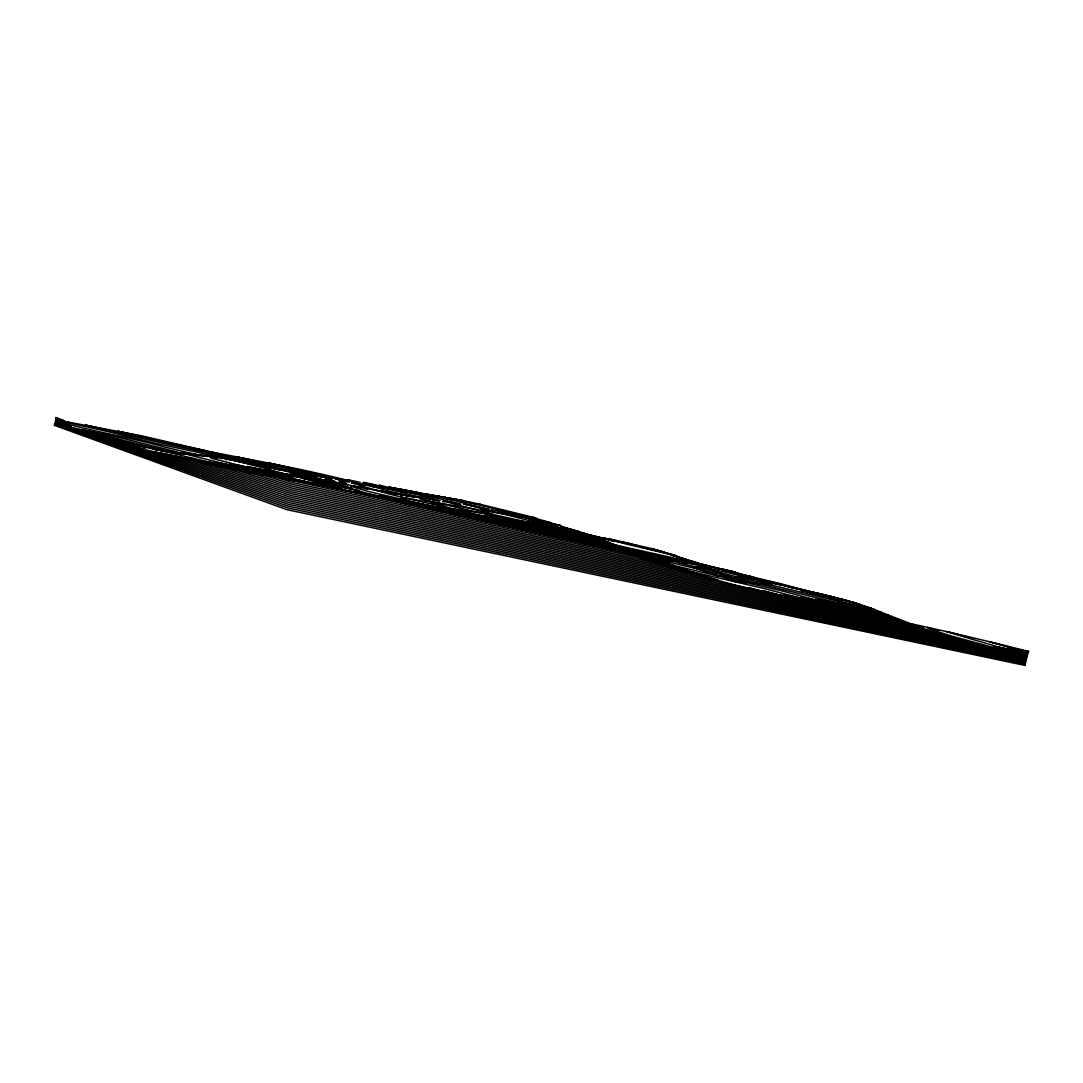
<?xml version="1.0" encoding="UTF-8"?>
<svg xmlns="http://www.w3.org/2000/svg" width="1083" height="1083" viewBox="0 0 1083 1083"><rect width="100%" height="100%" fill="white"/><g stroke="black" fill="none" stroke-linecap="round" stroke-linejoin="round"><path stroke-width="1.5" d="M820.427 600.781L822.335 600.808M143.416 447.414L144.201 447.198M796.695 588.367L794.746 587.879M285.14 478.32L282.013 478.429L304.932 482.476M783.605 585.321L782.495 585.091L783.957 585.51M364.172 483.573L373.784 484.886L364.254 483.681M267.704 475.451L283.069 475.369L256.549 470.685L257.375 473.393L267.704 475.451L244 470.496L258.851 470.834M735.56 572.257L695.462 562.7L673.301 555.335M709.067 566.666L710.028 566.951M735.723 572.311L699.131 564.081M705.629 565.854L704.843 565.61L705.602 565.705M414.951 492.603L416.21 492.751L381.473 487.404L434.513 497.043L431.955 496.474L433.417 496.555M431.332 496.921L435.556 497.083L410.931 491.52L406.463 491.601L409.821 491.547L351.542 483.113L384.33 487.58L381.473 487.404M702.122 564.757L695.746 562.754M649.61 560.899L650.341 561.184L649.502 560.791M666.776 563.85L718.151 576.021L730.808 576.752L705.913 567.763L693.472 567.262L718.652 576.142L782.319 591.007L816.826 600.185L883.674 614.941L881.643 614.386M649.299 560.737L648.676 560.317L649.462 560.331M698.914 563.62L699.604 563.891M697.899 563.201L680.652 560.628L706.468 565.258L695.205 562.876M698.535 563.634L697.181 563.187M700.146 564.121L701.161 564.595M694.609 562.767L699.483 564.135M427.65 494.552L428.882 494.741L423.494 493.753L455.632 499.425L420.773 493.158M589.991 536.004L589.599 535.828M705.913 567.763L693.079 567.154L718.191 575.953L730.416 576.603M671.677 554.807L656.149 549.893L695.462 562.7M696.301 562.686L701.432 564.73M693.932 562.185L694.799 562.564M687.339 560.033L688.558 560.452M692.213 561.508L690.101 560.953M674.736 559.532L717.487 570.335L823.242 594.608M687.042 559.952L686.189 559.64M628.749 553.697L629.548 554.009M678.283 557.149L676.252 556.594M674.33 559.37L674.655 559.478M693.607 562.402L610.27 543.842M675.887 556.107L673.531 555.389M674.073 559.234L688.206 561.657L662.674 557.109L680.544 560.222M293.615 477.63L229.461 464.187L292.965 484.561L701.229 574.68L628.451 553.467L629.602 553.399M346.465 481.353L338.573 480.446L349.592 481.827L338.952 480.486M676.361 556.256L696.748 562.713L689.181 560.669M606.913 545.832L606.494 545.615M632.81 552.046L640.933 553.575L623.754 548.905M686.798 559.857L687.583 560.128M608.213 546.631L673.951 565.407L673.26 565.204M669.89 554.239L672.543 555.078M673.233 554.821L676.902 555.999L626.678 544.18M684.767 559.18L682.913 558.557M685.295 559.356L684.402 559.058M611.557 547.917L637.873 556.54L611.056 547.754M672.881 554.686L651.993 548.675L613.154 539.74M609.16 547.01L610.717 547.605M672.529 554.523L673.355 554.862M679.731 560.073L691.279 562.605M397.637 498.627L632.689 551.139M443.705 501.091L492.711 514.357L590.479 536.329M590.492 541.094L588.732 540.431M658.315 560.953L672.177 562.361C651.871 557.813 631.538 553.386 611.529 547.294L590.79 541.189M588.638 540.39L586.35 539.239M611.733 543.842L614.63 544.803M668.712 566.612L668.103 566.815M574.152 531.09L573.394 531.049L575.019 531.293M587.528 539.808L585.835 538.847M590.303 536.41L589.721 536.437M498.721 517.782L492.427 517.051L544.573 529.56M494.687 518.243L504.854 520.909M427.92 500.901L426.296 500.414L608.741 542.366M608.849 542.407L609.661 542.718L608.443 542.393M603.177 540.444L592.997 537.493M580.596 537.046L570.375 534.488L571.039 534.812M601.85 539.943L601.417 539.794M634.069 551.558L613.831 545.507L532.552 524.741M570.579 534.812L550.205 529.221L647.065 556.134L377.453 495.892L321.813 481.8L335.446 482.097L333.902 482.152M568.859 533.675L567.627 533.337M593.24 536.857L594.973 537.425M642.151 555.89L655.201 557.515L632.946 552.492M880.005 617.486L930.283 631.01L291.259 491.75L201.424 461.845L236.798 469.792L193.099 460.722L290.84 493.537L944.159 635.464L910.844 626.637M592.117 536.099L593.064 536.437M594.946 537.574L589.49 536.356M593.376 536.721L592.861 536.396M486.443 516.713L501.239 518.608L524.023 523.806A375.029 309.982 85.9 0 0 535.449 525.593L549.69 527.394L557.826 529.804A130.948 109.911 -81.7 0 0 566.057 531.645C606.128 540.133 644.074 556.459 683.035 568.927M236.717 469.846L239.722 470.252M492.048 517.2L525.093 525.566L507.589 521.573M302.103 477.021L326.904 480.473L302.103 477.021L326.782 480.486L322.125 479.728M432.983 495.581L452.085 499.249M562.984 526.866L560.71 526.189M532.755 524.7L536.031 525.147M541.013 526.365L533.174 525.282L548.12 529.641L558.408 531.157M575.344 531.225L578.701 531.415L570.944 529.262M525.187 525.81L570.592 535.733M567.235 528.206L567.979 528.585M568.101 528.666L568.9 528.991L567.099 528.138M564.717 534.582L566.571 534.948M425.741 498.979C412.203 495.405 436.95 499.277 437.681 501.145M455.74 503.798L458.989 504.245M567.668 528.396L569.347 528.87M574.112 536.464L570.01 535.611M557.515 525.269L559.451 525.824M561.901 532.078L552.533 530.751L553.332 530.792M187.332 458.867L186.52 458.772M328.812 481.434L316.358 479.62L330.775 481.732L311.403 478.7L330.369 481.664M233.698 468.492L234.727 468.858M282.988 473.637L313.556 479.891L284.734 474.137L285.75 474.34M293.967 480.662L207.909 462.319L291.693 489.949L919.44 627.192L944.268 635.504L970.855 642.747A336.881 231.234 -66 0 1 976.487 644.155L982.037 645.766A222.191 153.935 -68.7 0 1 987.479 647.661L1004.862 648.406L1028.85 651.479C989.388 641.596 949.71 631.985 910.018 623.551M292.87 480.256L293.574 480.838M560.656 525.526L527.353 517.322M550.002 531.442L567.14 535.164L549.92 531.239M314.923 479.512L332.698 482.287M548.675 522.155L549.419 522.385M550.814 522.899L552.289 523.658M282.839 473.461L269.247 469.44M263.386 475.126L262.682 475.18L264.008 475.112M290.528 479.417L292.004 479.918M315.085 483.695L317.685 484.656L312.784 483.925M550.15 522.629L546.265 521.383M325.022 481.394L321.705 480.893L325.252 481.529M263.142 475.193L256.278 474.083M263.034 475.153L264.509 475.058M848.26 608.172L849.83 608.511M312.188 476.561L289.269 472.391L312.297 476.534M321.624 480.811L324.71 481.285M329.354 482.003L332.44 482.476M535.76 518.243L536.83 518.595L533.323 518.067M548.621 523.143L551.342 523.549M610.704 539.239L613.479 539.808M382.231 491.438L421.964 497.666M534.894 517.931L533.933 517.606L534.582 517.85M500.143 517.782L547.132 525.147L527.096 517.904L480.744 510.12L495.662 516.022L480.906 510.134M609.485 538.982L611.029 539.307M573.097 534.961L518.798 522.588M535.977 518.324L533.202 517.173M576.224 535.719L564.744 533.905L579.811 537.195M842.75 607.049L845.106 607.522M143.673 447.455L145.366 447.821M296.715 475.505L321.082 479.579L296.607 475.478L305.528 477.833M304.675 476.967L304.716 477.021M322.355 481.488L324.562 481.434M545.507 522.548L496.028 510.255M607.915 538.657L609.81 539.05M393.143 487.919L388.797 487.228L420.529 493.103L390.273 487.458L403.418 489.854L394.875 488.582M443.922 498.058L455.117 499.859M614.21 544.681L621.926 547.159L454.67 509.335A27.996 0.704 13.5 0 0 450.014 508.32C423.71 502.119 393.048 495.662 377.574 490.64M444.477 501.348L445.194 501.551M377.344 490.653L353.315 486.01M423.399 498.275L422.587 498.397M421.747 498.478L423.006 498.464M421.558 498.491L419.676 498.505L434.73 502.864M268.327 475.261L265.565 474.855M310.929 482.368L314.111 482.883M310.523 482.517L311.295 482.666M331.872 486.795L333.009 486.998M195.617 454.522L193.83 454.237M176.691 451.895L120.037 437.708L70.95 427.433L75.634 430.046A300.384 76.419 -74.8 0 0 77.57 430.249C90.295 428.976 100.408 436.625 111.766 440.483L288.714 502.512L1026.413 660.224L800.567 597.464M292.18 472.648L302.902 476.358M294.725 473.758L292.153 472.702M304.878 477.17L268.814 471.2L301.764 477.481M347.129 484.602L346.289 484.196L347.277 484.818M332.278 482.301L329.34 481.8M352.76 486.01L353.762 486.064M464.485 504.204L465.406 504.461M354.479 486.01L351.136 486.186M443.502 501.009L444.247 501.239M377.534 490.68L380.769 491.154M423.67 498.058L424.671 498.099M421.91 498.532L422.438 498.546M238.395 469.9L244.975 470.97M160.528 449.431L106.675 436.327M321.759 479.62L317.319 479.092M302.252 477.237L302.157 477.468M303.687 477.237L303.457 477.21M327.472 480.852L327.31 481.231M332.129 482.26L333.51 482.165M293.628 475.627L301.602 477.305L275.055 472.134L295.916 475.857M325.414 481.123L326.755 481.231L325.32 481.15M464.079 504.082L546.265 524.917L544.6 524.524M312.906 478.984L310.726 478.957M309.305 479.146L339.954 484.588L310.293 478.97M352.341 486.05L351.65 486.091M439.184 500.901L424.996 498.099M530.995 517.62L533.77 518.148M259.812 473.826L261.423 474.151M497.314 517.498L498.83 517.796M293.006 473.081L291.896 472.405L295.09 472.716M332.21 480.473L332.914 480.703L327.662 478.659M332.968 480.757L333.862 481.082M315.64 478.97L313.786 479.011M316.561 479.038L315.749 478.957L317.102 479.065M335.297 482.057L356.889 486.741M327.77 481.19L326.416 481.177L327.242 481.366M286.237 474.422L293.561 475.789M311.606 478.984L314.923 478.984M322.071 480.784L324.494 481.055M337.233 483.384L338.857 483.614M342.187 484.142L345.206 484.588M189.823 459.138L210.386 462.996M377.155 490.409L391.22 492.697M495.838 510.201L526.013 517.011M388.228 492.684L391.708 493.306M398.016 494.43L393.887 493.713M406.612 496.149L408.521 496.542M440.456 497.016L441.16 497.205L440.267 496.935M342.837 480.744L344.34 481.461M158.47 449.986L146.909 447.157L153.38 448.321M192.964 455.022L178.099 453.222M326.565 478.212L327.608 478.605M310.252 475.654L311.511 476.263M331.479 480.175L329.746 479.39M344.015 481.353L345.45 482.734L340.252 482.246L346.438 484.223M329.679 479.417L330.41 479.688M358.243 484.615L359.285 485.319L357.796 484.71M330.356 479.715L331.087 479.999M371.239 485.983L373.242 486.917M331.032 480.013L332.021 480.378M344.881 482.368L344.976 482.341M333.93 481.204L332.143 481.028M327.892 481.028L327.242 480.5L330.112 480.771M463.835 503.974L489.597 509.673M282.501 473.853L279.901 473.379M284.152 474.137L287.753 474.706M298.421 476.317L288.227 474.801M443.407 500.901L454.603 503.081M584.454 538.197L581.517 537.696L587.731 539.144M285.37 470.726L244.907 462.752M176.57 451.895L174.336 451.679M459.639 499.926L431.386 495.148L463.05 500.657L452.491 498.884M323.045 476.953L325.658 477.847M189.092 454.833L189.972 454.792M292.275 472.378L292.776 472.418M356.645 483.004L356.023 482.652M172.684 451.53L165.685 450.745L174.512 452.369M193.546 454.21L180.035 453.425M310.158 475.41L321.313 479.336M383.761 487.783L385.034 488.23M155.329 449.093L156.737 449.242M358.527 484.02L357.431 483.492L358.162 483.817M370.819 485.753L371.794 486.226M166.146 451.611L169.896 451.801M354.98 482.192L359.001 484.385M168.948 451.828L169.787 451.801M278.561 473.136L279.428 473.298M273.796 472.526C242.389 464.296 209.804 463.876 178.181 457.337A454.427 137.988 -82.2 0 0 174.498 456.105L148.547 450.487A346.926 102.14 -81 0 0 144.283 449.729L132.383 445.411A177.72 51.564 -79.2 0 0 129.96 445.032L122.352 442.514A145.542 41.127 -78.8 0 0 120.213 441.35L118.737 440.822A183.487 51.686 -79.2 0 0 115.719 440.28L111.766 440.483L140.249 446.751M274.175 472.608L290.379 476.087L294.034 479.471L350.418 491.438A510.743 429.477 73.8 0 0 360.192 493.09L366.69 494.065A236.92 207.408 -55.3 0 1 376.343 495.689L414.099 502.878A378.671 322.558 81.7 0 0 429.518 505.747L450.785 509.822A384.018 322.233 83.6 0 0 462.671 512.611A462.942 382.123 80.9 0 0 486.457 516.699M456.444 503.473L459.612 504.136M283.665 474.273L291.923 476.209M442.595 501.646L443.949 501.93M381.866 491.371L386.062 492.237M188.212 458.799L174.999 456.241L290.42 495.337L962.706 640.919L927.982 631.944M207.246 462.779L152.392 451.638L289.567 498.925L1027.063 657.611L989.605 647.282M255.859 473.785L257.903 473.853M501.036 518.324L505.165 519.204M194.94 454.589L192.219 454.765M217.561 458.177L217.209 457.73M458.867 499.926L513.017 513.423M209.912 457.459L216.654 458.19M366.88 483.803L370.413 485.536M381.23 486.578L383.775 487.756M394.97 488.974L396.134 489.394M439.996 496.853L440.713 496.921M193.816 455.077L204.958 456.254M382.137 487.012L383.084 487.418M170.288 451.435L169.963 451.557M171.831 451.489L170.857 451.462L172.698 451.503M193.18 455.036L191.474 454.928M317.305 476.006L309.684 475.017M370.548 485.577L367.8 484.25M171.06 451.421L169.611 451.882M171.493 451.476L181.646 452.829M173.023 451.516L174.025 451.76M189.119 454.467L190.351 454.63M157.563 449.174L156.886 449.215M160.771 450.135L165.889 450.839L157.834 449.337M179.291 453.344L180.36 453.439M171.71 452.207L165.997 451.273M173.104 452.437L178.384 453.005M164.914 451.11L160.853 450.379M243.106 462.739L268.963 469.332M308.899 482.165L221.284 463.28L292.532 486.362L718.083 579.987L650.193 561.17M313.312 483.059L298.61 480.541L300.979 481.8L318.754 484.683L316.574 483.614M500.59 518.216L502.268 518.581M501.998 518.554L503.338 518.811M121.404 440.551L109.464 437.18M121.174 440.578L120.903 440.564M348.13 479.945L349.349 480.365M363.82 482.571L365.607 483.248M205.932 455.74L207.422 455.713M333.74 477.806L334.633 478.158L333.726 477.752M365.567 483.262L367.435 484.033M379.727 485.78L381.595 486.714M395.322 488.379L394.835 488.92M207.476 456.512L204.931 456.051L206.582 455.699M379.564 485.78L382.61 487.201M204.673 456.227L204.863 455.997M321.881 476.263L322.368 476.682M444.964 497.557L436.625 496.109L448.335 498.207M196.24 454.535L195.008 454.346L203.821 455.388M440.808 496.84L436.625 496.109L441.187 496.962M441.295 496.935L440.578 496.88M181.741 452.829L183.46 453.005M194.047 454.251L195.278 454.427M186.357 453.263L186.845 453.33M194.331 454.278L192.72 454.806M327.567 478.131L326.741 477.955M370.968 485.78L372.078 486.416M155.492 449.377L213.067 462.969M284.098 474.002L264.469 469.887L295.876 479.512L660.535 560.791L645.427 556.676M347.914 479.864L355.427 482.355M363.929 482.517L365.946 483.37M401.617 490.044L379.24 485.36L379.808 485.847M120.619 440.537L102.98 437.383L83.865 430.682L101.64 435.163M217.047 457.297L228.527 458.948M206.487 455.659L218.455 457.473M210.319 456.457L204.294 455.456M322.084 476.29L322.68 476.344M195.441 454.319L164.914 447.103C128.728 437.018 91.324 431.332 55.395 420.691L66.929 423.291M201.749 455.415L197.39 454.684M322.883 476.371L331.804 478.144M193.789 454.549L194.615 454.386M204.105 455.862L206.041 455.835M335.161 478.848L336.854 479.2M319.079 476.358L322.517 477.061M152.825 448.213L160.081 449.567M313.312 475.938L310.307 475.315M150.05 448.281L153.326 448.931M160.92 450.948L161.678 451.097M682.588 568.778L687.204 569.969L293.385 482.774L238.409 465.297L274.541 472.283M282.325 473.65L283.665 474.056L282.839 473.718M276.314 472.675L247.479 466.38L293.804 480.974L672.909 565.136M505.747 519.326L508.739 519.962M106.066 435.691L89.916 431.454L106.31 435.772M379.253 485.346L380.81 485.495M217.466 457.243L218.36 457.256M333.93 477.765L341.335 479.241M220.215 457.798L224.926 458.664M379.876 485.956L379.416 485.617M228.973 459.463L230.259 459.72M342.864 479.566L346.343 480.297M220.363 458.407L221.649 458.664M235.742 460.816L232.358 460.126M350.608 481.218L351.555 481.421M225.792 459.503L226.888 459.734M469.602 502.769L470.875 503.054M474.056 503.744L475.83 504.136M308.141 474.868L284.491 470.55M302.739 474.327L305.379 474.909M143.673 446.981L147.857 447.834M142.469 446.724L115.299 440.28L289.147 500.712L1026.738 658.911L945.473 636.425M662.769 557.136L674.777 559.261M789.48 587.108L792.431 587.636M364.199 482.409L378.996 485.739M360.233 482.341L347.778 479.769M450.921 498.721L448.389 498.194M451.191 498.789L456.092 499.818M223.843 458.068L280.402 469.656L237.759 461.25L240.264 461.913M480.243 504.285L459.043 499.832M239.397 461.588L223.761 458.163M247.628 463.389L249.632 463.822M276.382 468.817L296.106 472.675L260.57 465.392M253.084 464.593L255.074 465.027M451.597 499.764L450.555 499.52M258.241 465.717L259.947 466.096M265.349 467.274L263.277 466.827M272.659 468.235L228.689 459.395M275.664 468.912L283.326 470.618M102.222 435.352L104.699 435.894M432.117 495.418L427.325 494.389M432.78 495.567L437.41 496.583M434.364 495.906L440.199 496.88L439.008 496.596M441.634 497.53L438.737 496.88M426.716 501.903L400.751 497.246L409.509 501.862L449.892 509.606L439.684 504.245L429.951 502.485M632.865 552.1L640.933 553.575L625.067 549.284M742.518 575.222L753.849 577.293L734.355 572.677M742.261 575.141L753.849 577.293L734.991 572.826M416.4 492.332L401.996 489.584L419.635 493.32M139.45 446.697L137.785 446.386M690.968 562.605L683.454 561.197L688.287 562.456M140.059 446.724L137.866 446.291M840.76 606.642L838.54 606.263L871.043 615.455M90.458 434.554L88.792 434.324L120.673 442.351M593.809 541.148L588.976 540.214L593.592 541.324M793.92 587.907L805.806 590.601M590.966 540.403L572.257 536.247M671.65 567.14L670.756 566.964M296.038 472.662L260.394 465.379M238.571 461.399L280.741 469.738L225.359 458.502M496.339 517.268L502.404 518.486M660.156 556.405L650.463 554.902L683.238 563.905L831.121 599.441M91.784 434.825L94.641 435.407M591.061 540.051L568.629 535.34L587.947 539.348M227.85 467.883L226.658 467.639M801.582 590.56L807.607 591.792M709.324 566.382L733.218 572.338M316.398 478.645L320.893 479.579L297.839 476.209M510.797 520.381L512.584 520.706L511.772 520.463M678.648 560.358L651.316 553.765L678.662 560.277M99.338 436.408L96.82 435.867M591.345 540.688L556.662 533.039L591.21 540.336M660.955 556.567L673.396 559.302M282.325 473.975L274.365 472.337M572.853 536.247L560.71 533.675L582.37 538.765L574.437 536.667M137.257 446.277L133.602 445.451M255.114 473.637L245.855 471.687M528.301 526.514L517.701 524.24L537.182 529.046L529.777 526.934M187.657 459.314L208.857 463.659M155.275 449.838L156.114 450.014M183.812 457.906L161.042 453.073L289.987 497.124L1027.388 656.298L993.273 646.93M185.897 458.326L184.624 458.068M256.861 474.205L236.893 469.832M432.997 496.528L414.383 493.239L417.7 493.212L415.155 492.616M318.943 484.263L315.315 483.505M312.364 483.857L213.744 462.536L292.112 488.149L908.001 623.239L830.147 601.837M825.584 601.485L919.44 627.192L871.72 608.511L847.61 600.808M844.835 607.482L838.608 606.114L857.898 611.543L823.973 601.444M836.712 602.703L898.308 619.571L890.172 617.337M225.751 458.826L228.337 459.341M212.742 456.904L216.194 457.581M787.49 586.458L786.759 586.309M84.136 431.589L75.891 430.289L105.119 437.789M328.718 486.199L326.335 485.739M320.825 484.629L323.181 485.116M849.194 605.153L852.714 605.952M863.692 610.027L865.006 610.325M869.825 611.421L867.199 610.812M870.245 611.529L889.129 615.794L882.631 614.02M888.29 617.351L890.497 617.838M339.575 479.268L333.374 477.887A132.559 2.802 13.3 0 1 308.547 472.256L267.257 462.644L345.287 480.338M391.599 492.751L413.909 497.002L387.7 492.075L419.405 497.693M527.638 523.752L530.792 524.456M264.793 466.326L279.874 469.711M68.31 424.793L55.138 421.842L71.004 427.46L62.976 421.152A331.669 80.169 -80 0 0 61.379 420.096L55.95 417.496L65.007 421.517L140.546 435.596L207.422 451.083M71.329 426.675L54.867 422.993L287.875 506.099L1025.763 662.837L783.781 595.109M379.28 495.581L613.127 547.903M74.361 428.557L54.597 424.143L287.442 507.886L1025.439 664.136L764.043 590.722M359.272 492.196L622.779 551.044M98.919 434.649L99.798 434.838M83.811 431.86L54.15 425.253L286.9 509.673L1025.357 665.504L749.26 587.69M326.01 485.861L332.603 487.323M335.892 488.067L622.59 551.978L642.084 557.474M225.86 464.106L189.39 455.036M228.08 464.634L230.313 465.162M830.891 599.373L838.134 600.754L826.343 596.923M833.531 599.996L835.277 600.402M836.617 600.699L872.438 608.768L864.424 606.602M106.269 438.074L108.747 438.669M111.657 439.387L110.209 439.035M663.432 563.079L666.289 563.729M231.857 468.384L234.659 469.047M218.576 465.825L216.803 465.419M577.117 531.306L573.056 530.237M420.759 497.977L424.55 498.789M412.989 497.476L413.679 497.625M400.331 494.877L403.485 495.513M152.568 439.008L117.898 431.183L144.946 437.478A82.917 1.949 13.2 0 0 156.615 440.145C219.538 455.036 283.665 464.201 346.37 480.121M175.663 444.22L225.183 455.401M108.869 430.33L85.76 425.118L111.644 431.129A115.312 3.154 13.1 0 1 119.238 432.916L148.493 439.833A44.538 1.11 13.1 0 0 154.896 441.309L170.383 444.761A140.492 3.317 13.1 0 0 181.416 447.184A135.443 3.195 13.1 0 0 186.384 448.267L207.015 452.721A47.205 1.232 13.2 0 1 214.014 454.278L236.175 459.463A30.514 0.785 13.2 0 1 240.331 460.478L262.411 466.204M296.241 472.96L300.465 473.853M553.684 530.873L571.12 534.894M358.405 487.079L361.411 487.756M364.416 488.433L367.421 489.11M70.49 422.884L55.666 419.541C77.394 425.308 99.704 429.328 121.607 434.933L153.759 442.879L228.567 458.989A31.84 0.853 13.2 0 1 231.816 459.774M285.005 470.997L288.024 471.674M485.387 516.225L510.079 521.776M556.175 532.146L572.65 535.855M544.79 529.614L555.701 532.078M555.931 532.132L591.44 540.119M727.059 571.134L727.871 571.31M246.085 463.05L238.977 461.439L243.892 463.01M325.536 481.014L297.473 476.439M327.052 481.339L324.71 481.082M734.748 572.893L781.33 583.859L817.922 593.998M437.397 506.478L597.112 542.353M742.234 575.371L743.276 575.615M745.212 576.061L747.744 576.657M756.3 578.701L755.311 578.471M793.365 587.555L789.94 586.742M787.679 586.214L788.735 586.458M811.966 592.063L821.428 594.188L805.698 590.56L836.888 597.992M794.475 588.083L807.201 590.939M245.164 466.773L247.371 467.301M245.435 471.592L240.94 470.536M223.491 466.949L220.336 466.231M392.208 488.826L393.278 489.069M368.464 484.236L370.44 484.697M373.865 485.509L374.664 485.685M610.853 539.903L602.717 537.75L616.349 540.891L607.847 538.86M613.262 540.471L615.374 540.959M624.688 543.125L623.321 542.813M629.345 544.221L627.409 543.761M637.467 546.157L638.347 546.374M642.774 547.429L641.732 547.186M253.733 460.722L237.407 457.026L295.483 470.821A116.125 2.586 13.3 0 0 308.872 473.948L317.414 475.911M504.367 518.229L505.179 518.419M529.912 524.118L527.773 523.603M522.561 522.602L523.874 522.913M529.98 524.389L526.379 523.522M210.413 452.125L219.917 454.291A60.079 1.53 13.2 0 1 237.15 458.339L282.081 469.305A72.602 1.733 13.3 0 0 293.52 472.053L298.989 473.352M531.658 524.795L557.596 530.968M496.136 517.173L497.422 517.457M558.774 531.252L561.468 531.875M565.867 532.917L563.431 532.349L573.056 534.785M572.19 534.42L573.597 534.745M508.238 520.043L503.175 518.825M517.742 522.331L514.154 521.465M487.553 516.009L490.233 516.645M695.516 563.607L694.785 563.431M717.609 568.9L718.625 569.13M510.472 522.263L525.756 525.945M752.238 577.726L751.047 577.442M679.271 568.859L680.368 569.116M479.864 504.204L533.743 517.457M458.434 500.319L461.155 500.928M463.849 501.51L465.92 501.971M483.641 505.91L485.455 506.33M488.988 507.182L489.909 507.399M493.334 508.211L494.389 508.469M448.592 498.248L449.621 498.464L443.123 497.3M531.469 517.715L512.286 513.247M444.531 498.166L447.55 498.857M427.203 495.107L428.936 495.513M491.357 510.079L494.038 510.689M501.47 512.421L503.324 512.855M410.877 492.196L409.943 491.98M381.771 486.389L383.626 486.822M581.3 532.836L583.656 533.391M584.468 533.594L588.177 534.501M589.639 534.853L592.387 535.516M594.093 535.923L597.099 536.64M601.39 537.669L598.154 536.897M606.169 538.806L602.689 537.98M646.321 548.296L647.377 548.539M545.345 527.204L544.004 526.88M318.808 476.236L321.583 476.872M504.272 520.774L516.902 522.764L501.876 518.134M507.088 521.451L511.054 522.399M594.08 541.568L591.453 540.959M831.135 596.543L846.013 600.388M121.716 441.35L119.793 440.903M497.706 509.267L498.897 509.565M534.163 524.795L548.079 528.003L542.8 525.499M123.029 441.661L125.912 442.284M850.683 609.864L868.566 613.993M590.276 540.106L584.184 538.698L587.338 539.442M597.193 542.231L578.972 537.642M130.001 444.612L131.652 445.005M680.571 560.98L682.791 561.495M675.86 559.87L678.256 560.439M795.084 588.096L806.348 590.736M810.314 591.684L807.309 590.966M429.613 505.747L369.262 491.709L351.19 486.416M142.794 446.697L127.929 442.825M301.967 474.056L305.203 474.814M143.484 447.536L144.878 447.861M582.938 533.77L615.076 541.486L578.295 531.983M543.693 524.294L573.746 531.09M548.797 526.744L556.716 528.653M350.161 481.042L352.056 481.502M644.304 556.161L643.099 555.863M127.956 444.125L120.998 442.419M501.889 510.296L503.243 510.635M511.975 512.787L510.743 512.489M535.313 518.527L538.373 519.298M544.262 522.128L560.71 525.593M650.125 549.203L652.386 549.758M654.741 550.326L656.352 550.719M618.109 541.595L619.869 542.014M420.84 493.604L424.157 494.389M384.248 492.21L381.703 491.574M684.957 570.199L682.886 569.699M233.684 460.221L236.446 460.898M541.852 521.18L542.962 521.465M546.333 522.317L547.294 522.561M551.531 523.63L549.541 523.116M552.885 523.996L555.809 524.781M658.41 551.22L665.504 552.966M674.33 556.107L672.543 555.66M461.02 504.231L410.2 491.316L421.043 493.212M688.422 560.534L686.46 560.033M689.181 560.723L690.345 561.048M571.255 531.956L568.548 531.279M582.018 534.691L581.287 534.501M585.389 535.557L586.648 535.868M440.091 500.739L394.659 488.69M698.955 564.433L700.633 564.839M708.796 566.788L709.731 567.018M540.877 525.648L611.394 543.734M786.488 586.147L787.652 586.444L768.889 581.3L796.966 588.516M789.981 587.027L792.079 587.541M795.978 588.543L793.46 587.893M799.809 589.558L797.115 588.841M801.826 590.1L825.287 596.571M788.654 586.796L796.587 588.299M549.677 528.287L548.797 528.057M800.703 590.289L802.706 590.817M807.025 591.9L804.344 591.223M424.969 498.694L383.517 487.675M517.647 521.41L518.378 521.586M509.768 520.409L512.976 521.18M409.577 496.61L371.821 486.348M854.243 606.304L881.142 612.369L876.296 611.056M645.915 556.54L863.286 608.957L881.738 614.467M687.177 570.714L765.478 588.868L800.96 598.222L895.912 619.11L892.351 618.176M627.504 544.383L608.077 539.28M836.266 597.83L856.355 603.19L811.79 593.105M687.543 561.833L690.724 562.619M556.662 530.101L558.327 530.562M376.167 490.166L380.052 491.154M822.931 600.699L825.381 601.349M836.428 605.925L869.893 614.684M894.504 622.278L914.594 627.869M926.71 631.579L896.386 623.321M250.62 468.073L252.19 468.452M242.958 466.259L211.469 458.19M873.318 616.092L886.327 620.004M106.459 436.408L108.598 436.963M102.438 436.232L79.127 430.33L288.295 504.299L1026.088 661.523L792.174 596.3M116.084 439.712L117.817 440.158M119.563 440.605L122.162 441.282M129.865 443.34L140.749 446.643M124.924 442.73L123.096 442.257M125.79 442.961L128.281 443.597M786.935 586.228L803.965 590.492L813.238 594.012M507.399 519.326L508.441 519.596M132.695 444.775L130.677 444.233M567.248 530.007L547.619 525.038L532.064 519.001L557.989 525.742M570.524 530.832L588.719 535.489M556.892 530.223L561.671 531.428M486.971 516.185L503.866 520.666M791.362 587.446L790.441 587.135M684.618 561.684L670.35 558.002L690.264 562.74M561.224 526.582L586.377 534.718M790.78 587.27L791.538 587.473M143.701 447.55L144.445 447.739M563.769 530.196L571.905 532.335L576.522 535.11L562.063 531.117L558.462 529.14M560.818 531.739L556.324 530.25L560.588 531.645M822.39 600.442L845.552 607.292L821.997 600.632M590.763 540.783L583.818 538.698M834.438 605.383L832.313 604.788M577.862 531.496L584.048 533.134M822.89 600.334L832.529 602.906L828.427 601.417M565.908 532.552L565.055 532.335M505.125 518.757L503.081 518.229M808.676 592.32L810.95 592.902M563.688 527.462L565.732 527.976M503.473 520.557L512.57 523.008L489.015 516.51M666.383 553.21L669.077 553.982M821.131 594.865L825.936 596.178M837.159 599.21L841.978 600.51M538.779 519.393L545.886 521.261M679.393 557.474L682.087 558.3M830.038 598.804L832.123 599.359M833.72 599.82L836.035 600.469M836.929 600.74L851.604 605.207M851.59 605.221L856.111 606.561M563.526 527.028L566.653 527.976M967.836 637.264L946.677 631.497L964.912 637.156A238.571 5.496 14.1 0 0 972.182 639.295L1002.696 648.189L1028.038 653.699L1008.517 648.365M843.495 603.583L844.185 603.773M846.256 604.382L885.786 615.713A335.175 238.341 -83.8 0 0 895.776 619.07L909.585 623.781M570.186 529.465L572.677 530.142M562.97 527.597L567.803 528.924M938.771 630.644L927.454 627.544L930.243 628.952A267 6.444 14.1 0 0 935.82 631.051L949.71 635.437A79.018 2.044 14 0 0 956.533 637.386L994.14 647.729L1027.713 654.998L998.607 647.025M581.192 533.147L582.153 533.391M583.209 533.648L592.333 536.153M489.245 509.511L441.038 497.192M491.547 510.079L493.604 510.594M558.909 530.413L574.004 534.528L578.674 536.802L558.909 530.413L578.674 536.802L574.031 534.528M263.616 466.543L266.025 467.193M550.692 522.832L551.924 523.63M856.111 606.561L863.165 608.917L837.7 603.258L779.097 594.973L739.784 586.323L669.389 567.302M902.274 621.926L923.406 627.72M589.815 536.681L590.776 536.924M572.501 532.267L580.028 534.19M552.831 529.073L554.144 529.411M137 445.939L133.656 445.032M584.184 533.174L585.7 534.474M857.966 610.826L819.56 600.632M862.163 612.179L870.123 614.602M608.971 542.461L602.514 540.187M815.364 599.224L833.287 604.165M839.799 605.952L844.686 607.306M859.333 611.34L864.22 612.694M869.893 614.697L883.769 618.082M875.511 616.186L879.058 617.188M807.336 598.182L903.222 624.715M929.228 631.917L942.224 635.518M822.701 601.552L820.765 600.93M824.84 602.256L825.652 602.5M872.14 615.374L873.94 615.956M873.927 615.97L881.169 618.447M886.639 619.95L883.024 618.799M828.414 603.407L825.652 602.5M886.882 620.045L894.247 622.63M896.372 623.307L894.26 622.657M831.094 604.368L828.414 603.407M832.285 604.774L831.081 604.382M822.877 601.62L824.867 602.256M657.719 558.273L672.177 562.361M487.688 515.928L490.315 516.672M815.58 599.4L828.251 603.014L818.247 599.359M556.852 530.318L561.549 531.658M382.489 487.147L383.653 487.702M375.598 490.017L359.15 485.306M423.196 498.112L422.424 498.424M365.364 483.167L367.015 483.83M559.721 531.78L563.823 532.971L540.309 526.257L545.169 527.949M369.262 484.967L370.765 485.671M370.616 485.644L372.051 486.429M548.648 528.111L557.65 530.751M424.671 498.045L423.345 498.031M355.292 482.328L356.158 482.68M334.498 478.131L344.543 482.016M370.102 485.374L371.374 486.01M322.22 476.655L323.627 477.129M322.017 476.52L322.531 476.764M323.479 477.102L324.264 477.359M324.873 477.589L329.205 479.187M340.414 482.273L341.375 482.287M332.752 480.676L334.011 481.109M357.282 483.37L357.85 483.668M668.387 566.951L669.389 567.289M332.386 481.042L330.491 480.811M698.481 564.026L701.635 564.988M302.753 476.33L303.93 476.696M648.676 557.989L656.704 560.452M316.006 478.97L314.855 478.943L315.546 478.984M313.853 479.065L313.136 479.011M664.908 552.75L651.357 548.567L668.969 553.982M286.345 474.99L283.421 474.002M583.493 534.109L601.552 539.848L569.36 528.694M809.109 592.09L821.591 596.097M608.294 546.428L619.449 550.015M206.108 455.659L205.851 455.862M264.577 474.841L264.225 475.044M204.389 456.309L203.103 456.254M195.712 454.359L192.95 454.698L193.762 454.63M192.571 454.061L193.586 454.589M188.334 453.506L192.138 454.156M183.149 452.992L184.083 453.032M129.378 443.204L123.029 441.512M184.408 453.019L181.741 453.276M104.334 435.867L102.885 435.488M583.236 537.764L591.061 540.431M580.975 537.723L581.896 538.048M527.096 517.904L546.983 525.12M578.038 536.816L583.317 538.738M421.49 497.449L425.064 499.019M427.392 498.315L430.317 499.601M430.344 498.721L433.268 500.035M63.965 420.637L55.937 418.39L63.965 420.637M290.163 475.451L281.688 474.923L261.301 471.159L290.163 475.451M734.179 578.011L723.701 577.334L735.79 582.004L746.173 582.762L734.179 578.011M692.254 563.526L680.327 562.713L663.852 558.517L675.778 559.721L692.254 563.526M771.732 584.779L751.426 583.236L735.005 576.806L755.257 579.405L771.732 584.779M671.663 558.963L660.454 557.704L641.447 553.061L671.663 558.963M375.368 485.17L362.358 483.302L375.368 485.17M531.049 524.998L521.451 523.82L529.655 526.27L539.253 527.583L531.049 524.998M874.617 609.648L869.013 608.93L855.001 604.016L863.11 605.478L874.617 609.648M547.551 529.628L535.679 527.962L561.671 533.107L547.551 529.628M492.9 514.601L449.025 508.211L434.378 502.201L477.576 509.619L492.9 514.601M275.055 472.432L266.323 471.159L296.255 476.073L275.055 472.432M322.274 481.949L331.317 484.575L351.718 488.23L342.39 485.401L322.152 481.881M315.221 478.172L295.821 475.112L290.637 473.366L315.221 478.172M309.86 476.452L290.758 473.393L295.821 475.112L315.099 478.172L309.86 476.452M560.98 533.31L549.609 531.455L570.958 535.571L560.98 533.31M752.374 577.862L741.151 576.021L721.901 569.225L733.137 571.621L752.374 577.862M548.946 531.212L529.1 527.123L548.946 531.212M356.564 489.827L336.366 486.402L344.164 490.247L364.7 493.767L356.564 489.827M75.959 430.317L76.04 430.303M395.782 488.406L394.997 488.392L395.769 488.419M321.028 480.514L298.705 476.642L329.53 482.219L321.028 480.514M781.019 584.834L764.354 581.882L749.179 576.616L781.019 584.834M671.04 558.584L647.404 553.724L671.04 558.584M313.474 479.931L292.938 475.951L322.612 482.341L313.474 479.931M587.676 536.071L577.956 534.149L592.469 538.292L587.676 536.071M657.652 555.606L629.047 549.027L657.652 555.606M323.018 482.517L302.739 478.348L332.021 485.712L323.018 482.517M849.194 601.241L843.17 599.982L860.985 604.734L849.194 601.241M846.581 600.537L829.754 596.34L846.581 600.537M637.088 545.683L628.533 543.747L637.088 545.683M630.049 544.194L621.48 542.204L630.049 544.194M540.81 529.235L531.144 527.123L548.093 531.374L540.81 529.235M339.859 489.394L318.402 484.71L313.407 481.488L334.457 486.565L339.859 489.394M1028.363 652.386L989.889 641.935L1028.363 652.386M623.063 542.678L614.467 540.661L623.063 542.678M627.788 543.341L622.075 542.055L630.55 544.059L627.788 543.341M833.193 597.017L819.398 593.66L833.165 597.058M678.906 567.641L658.071 562.388L647.702 557.515L678.906 567.641M598.168 540.431L581.057 536.004L592.997 540.986L609.919 545.818L598.168 540.431M670.418 566.179L640.256 557.569L687.515 572.122L670.418 566.179M612.477 546.915L588.489 539.889L622.346 551.193L612.477 546.915M662.282 561.806L635.518 552.479L662.282 561.806M654.958 561.671L637.697 556.202L612.396 544.14L629.67 550.435L654.958 561.671M626.164 549L606.142 542.488L589.748 535.706L626.164 549M631.281 550.773L618.19 546.495L639.241 553.995L631.281 550.773"/></g></svg>
